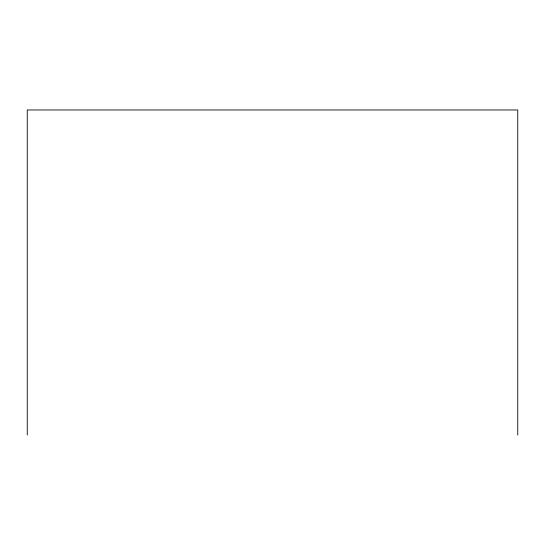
<?xml version="1.0" encoding="UTF-8"?>
<svg xmlns="http://www.w3.org/2000/svg" width="545" height="545" viewBox="0 0 545 545"><rect width="100%" height="100%" fill="white"/><g stroke="black" fill="none" stroke-linecap="round" stroke-linejoin="round"><path stroke-width="0.82" d="M517.75 435.033L517.75 109.967L27.25 109.967L27.25 435.033"/></g></svg>
